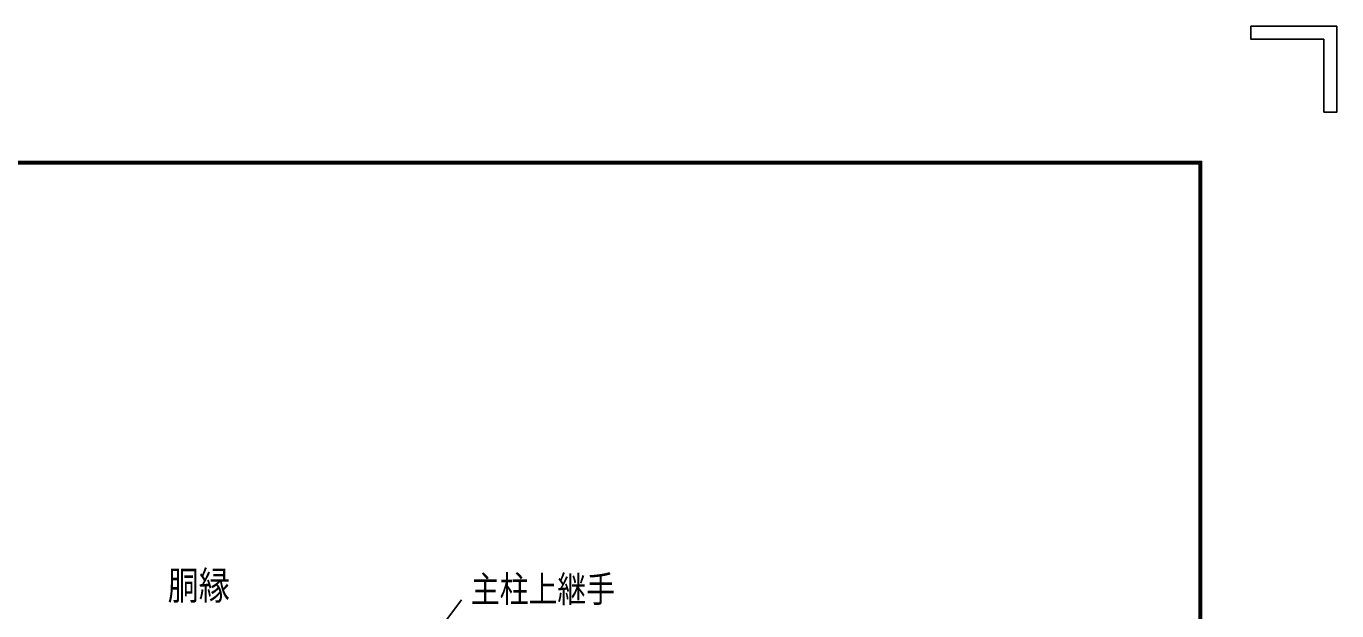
# Model space of a CAD drawing. Units: millimetres, scale not verified. Extents: x -4425 to 4425, y -3150 to 3150.
# Drawn here: x 2243 to 4425, y 2177 to 3150 of the extents above; entities that cross this region are included whole.
import ezdxf
from ezdxf.enums import TextEntityAlignment as Align

# ---------------------------------------------------------------- set-up
doc = ezdxf.new("R2010")
doc.units = ezdxf.units.MM
doc.header["$LTSCALE"] = 20
for name, color, linetype, lineweight in [('0-3_1', 7, 'Continuous', 25), ('0-4_0', 7, 'Continuous', 25), ('0-C_WAKU', 7, 'Continuous', 25)]:
    doc.layers.add(name, color=color, linetype=linetype, lineweight=lineweight)
doc.styles.add('ＭＳ ゴシック', font='')
doc.styles.get('ＭＳ ゴシック').set_extended_font_data('MS Gothic')

# ---------------------------------------------------------------- blocks, each defined once
blk = doc.blocks.new('C50')
at = {"layer": '0-3_1', "color": 4}
blk.add_line((143419.2, 113558.4), (144982.4, 115640.3), dxfattribs=at)
blk.add_lwpolyline([(144091.5, 114104), (143419.2, 113558.4), (143755.6, 114356.2)], close=True, dxfattribs=at)
blk.add_lwpolyline([(144007.6, 114167.1), (143671.4, 113894.3), (143839.6, 114293.2)], dxfattribs=at)

msp = doc.modelspace()

# ---------------------------------------------------------------- linework, layer by layer
at = {"layer": '0-C_WAKU'}
for p, q in [((4281.75, 3150), (4425, 3150)), ((4403.51, 3006.75), (4403.51, 3128.51)), ((-4048, 2923), (4198, 2923))]:
    msp.add_line(p, q, dxfattribs=at)
for points in [[(4403.51, 3128.51), (4281.75, 3128.51), (4281.75, 3150)], [(4425, 3150), (4425, 3006.75), (4403.51, 3006.75)], [(4198, 2923), (4198, -2923), (-4048, -2923)], [(4196, 2921), (4196, -2921), (-4046, -2921)], [(-4046, -2921), (-4046, 2921), (4196, 2921)]]:
    msp.add_lwpolyline(points, dxfattribs=at)
msp.add_lwpolyline([(-4050, 2925), (4200, 2925), (4200, -2925), (-4050, -2925)], close=True, dxfattribs=at)

# ---------------------------------------------------------------- block references
at = {"layer": '0-4_0', "xscale": 0.05, "yscale": 0.05}
msp.add_blockref('C50', (-4281.24, -3587.17), dxfattribs=at)

# ---------------------------------------------------------------- texts
at = {"layer": '0-3_1', "color": 4, "style": 'ＭＳ ゴシック', "width": 0.8}
for s, height, p in [('胴縁', 47.36, (2478.6, 2181.1)), ('主柱上継手', 43.99, (2983.3, 2177.74))]:
    msp.add_text(s, height=height, dxfattribs=at).set_placement(p, align=Align.BOTTOM_LEFT)

doc.saveas('drawing.dxf')
